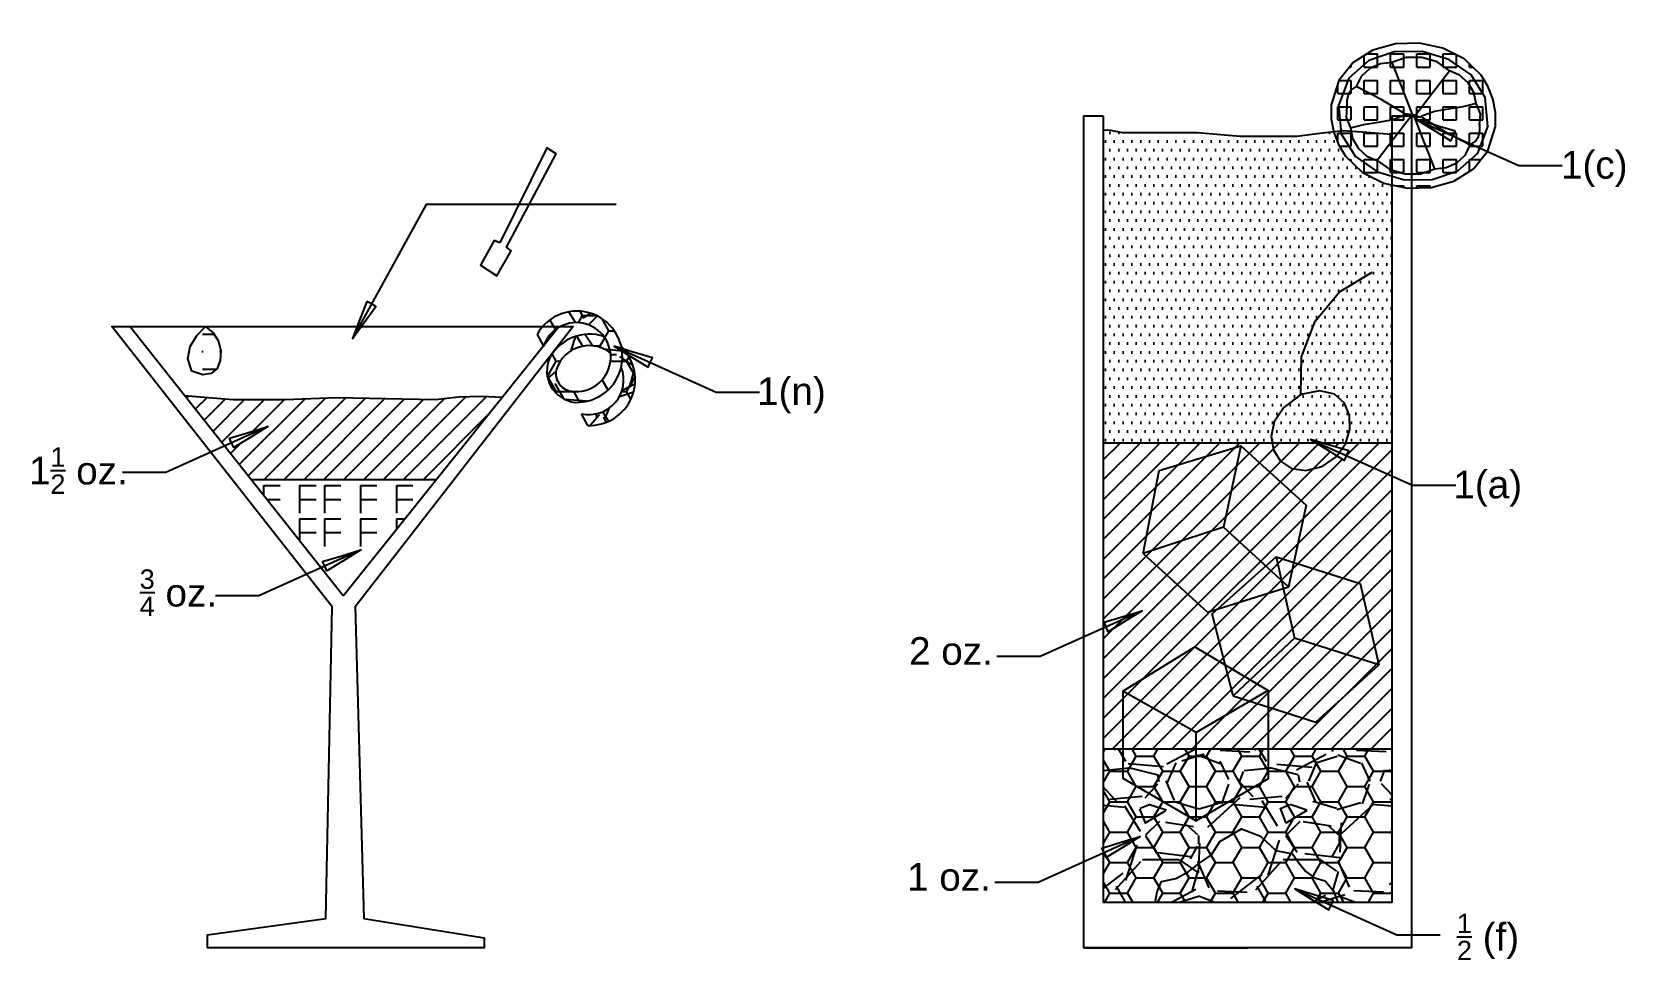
# Model space of a CAD drawing. Header units: metres. Extents: x 0 to 16.5, y 0 to 11.5.
# Drawn here: x 3.482 to 6.36, y 5.268 to 6.945 of the extents above; entities that cross this region are included whole.
import ezdxf

# ---------------------------------------------------------------- set-up
doc = ezdxf.new("R2010")
doc.units = ezdxf.units.M
for name, color, linetype in [('absinthe', 101, 'Continuous'), ('bourbon - whiskey', 35, 'Continuous'), ('french (dry) vermouth', 160, 'Continuous'), ('lemon juice', 51, 'Continuous'), ('orange juice', 30, 'Continuous')]:
    doc.layers.add(name, color=color, linetype=linetype)
doc.layers.add('soda', color=4, linetype='Continuous', lineweight=40)
doc.styles.get("Standard").update_dxf_attribs({"font": 'arial.ttf'})

# ---------------------------------------------------------------- blocks, each defined once
blk = doc.blocks.new('A$C7EF233EF')
for points in [[(0.26617, 0.17318), (0.25609, 0.17746), (0.23156, 0.13265), (0.26064, 0.11371), (0.28679, 0.15847), (0.27865, 0.16498), (0.368, 0.33414), (0.35152, 0.34446), (0.26617, 0.17318)], [(0.02632, 0.06722), (0.01313, 0.03364), (0, 0), (0.02132, 0.02912), (0.0426, 0.05826), (0.03446, 0.06276), (0.02632, 0.06722)], [(0.02632, 0.06722), (0.01313, 0.03364), (0, 0), (0.02132, 0.02912), (0.0426, 0.05826), (0.03446, 0.06276), (0.02632, 0.06722)]]:
    blk.add_lwpolyline(points, close=True)
blk.add_lwpolyline([(0.47635, 0.24257), (0.13309, 0.24257), (0, 0)])
blk = doc.blocks.new('A$C2D966FB9')
blk.add_lwpolyline([(0, 0), (-0.18425, -0.0829), (-0.26258, -0.0829)])
blk.add_lwpolyline([(-0.06532, -0.02941), (-0.06912, -0.02084), (-0.03455, -0.01042), (0, 0), (-0.0307, -0.01893), (-0.06147, -0.03788), (-0.06532, -0.02941)], close=True)
blk = doc.blocks.new('A$C3C0D392B')
blk.add_lwpolyline([(0, 0), (-0.18425, -0.0829), (-0.26258, -0.0829)])
blk.add_lwpolyline([(-0.06532, -0.02941), (-0.06912, -0.02084), (-0.03455, -0.01042), (0, 0), (-0.0307, -0.01893), (-0.06147, -0.03788), (-0.06532, -0.02941)], close=True)
blk = doc.blocks.new('A$C09452039')
blk.add_lwpolyline([(-0.42768, -0.00065), (-0.42449, 0.01839), (-0.41656, 0.03722), (-0.39063, 0.04232), (-0.36855, 0.05458), (-0.34777, 0.07021), (-0.32602, 0.08513), (-0.31114, 0.10949), (-0.27225, 0.13211), (-0.23748, 0.11882), (-0.21024, 0.09295), (-0.1798, 0.08703), (-0.16818, 0.07075), (-0.1556, 0.05535), (-0.14037, 0.04368), (-0.12056, 0.03853), (-0.10623, 0.02078), (-0.09805, -0.00011), (-0.42768, -0.00065)])
blk = doc.blocks.new('A$C7E895C52')
for points in [[(0.2355, 0.00405), (0.2355, 0.00405), (0.2298, 0.04335), (0.216975, 0.07995), (0.198375, 0.112725), (0.1752, 0.140625), (0.121875, 0.178575), (0.059175, 0.1995), (-0.007725, 0.204), (-0.073875, 0.1926), (-0.133875, 0.165825), (-0.18285, 0.124275), (-0.215325, 0.068325), (-0.22635, -0.00135), (-0.22635, -0.00135)], [(0.2151, 0.000975), (0.19605, 0.08055), (0.1479, 0.137175), (0.080475, 0.170925), (0.003375, 0.18195), (-0.073575, 0.170175), (-0.140625, 0.13575), (-0.188175, 0.078675), (-0.20625, -0.0009)], [(-0.07605, 0.139275), (-0.106575, 0.1317), (-0.1344, 0.11385), (-0.1551, 0.0885), (-0.164475, 0.05865)], [(0.08655, 0.13995), (0.048525, 0.159075), (0.00465, 0.165375), (-0.03885, 0.158775), (-0.07605, 0.139275)], [(-0.07605, 0.139275), (-0.0375, 0.071625), (0.001125, 0.00375)], [(0.00915, 0.0027), (0.048, 0.07125), (0.08655, 0.13995)], [(0.1734, 0.06015), (0.1629, 0.08925), (0.1428, 0.114), (0.11625, 0.131925), (0.08655, 0.13995)], [(-0.164475, 0.05865), (-0.177, 0.0477), (-0.18345, 0.0324), (-0.185025, 0.015225), (-0.1827, -0.001575)], [(-0.02025, 0.003375), (-0.090825, 0.033375), (-0.164475, 0.05865)], [(0.1734, 0.06015), (0.1377, 0.0456), (0.099375, 0.033825), (0.061875, 0.02115), (0.028725, 0.003675), (0.02685, -0.000075)], [(0.19155, 0.00165), (0.18915, 0.0333), (0.1734, 0.06015)], [(-0.22635, -0.00135), (-0.22635, -0.00135), (-0.22065, -0.04065), (-0.207825, -0.07725), (-0.189225, -0.110025), (-0.16605, -0.137925), (-0.112725, -0.175875), (-0.050025, -0.1968), (0.016875, -0.2013), (0.083025, -0.1899), (0.143025, -0.163125), (0.192, -0.121575), (0.224475, -0.065625), (0.2355, 0.00405), (0.2355, 0.00405)], [(-0.20595, 0.001725), (-0.1869, -0.07785), (-0.13875, -0.134475), (-0.071325, -0.168225), (0.005775, -0.17925), (0.082725, -0.167475), (0.149775, -0.13305), (0.197325, -0.075975), (0.2154, 0.0036)], [(-0.1824, 0.00105), (-0.18, -0.0306), (-0.16425, -0.05745)], [(-0.16425, -0.05745), (-0.12855, -0.0429), (-0.090225, -0.031125), (-0.052725, -0.01845), (-0.019575, -0.000975), (-0.0177, 0.002775)], [(0, 0), (-0.03885, -0.06855), (-0.0774, -0.13725)], [(-0.02025, 0.003375), (0.001125, 0.00375)], [(0, 0), (-0.0177, 0.002775)], [(0, 0), (0.008025, -0.00105)], [(0.00915, 0.0027), (0.001125, 0.00375)], [(0.00915, 0.0027), (0.02685, -0.000075)], [(0.173625, -0.05595), (0.18615, -0.045), (0.1926, -0.0297), (0.194175, -0.012525), (0.19185, 0.004275)], [(0.0294, -0.000675), (0.008025, -0.00105)], [(0.0852, -0.136575), (0.04665, -0.068925), (0.008025, -0.00105)], [(0.0294, -0.000675), (0.099975, -0.030675), (0.173625, -0.05595)], [(-0.16425, -0.05745), (-0.15375, -0.08655), (-0.13365, -0.1113), (-0.1071, -0.129225), (-0.0774, -0.13725)], [(0.0852, -0.136575), (0.115725, -0.129), (0.14355, -0.11115), (0.16425, -0.0858), (0.173625, -0.05595)], [(-0.0774, -0.13725), (-0.039375, -0.156375), (0.0045, -0.162675), (0.048, -0.156075), (0.0852, -0.136575)]]:
    blk.add_lwpolyline(points)
blk = doc.blocks.new('A$C17891CB8')
for points in [[(0, 0), (0.001, 0.06819), (0.0256, 0.13222), (0.0697, 0.18533), (0.1289, 0.22087)], [(0, 0), (-0.0306, -0.02332), (-0.048, -0.04942), (-0.0539, -0.07585), (-0.0497, -0.10026), (-0.0368, -0.12028), (-0.0169, -0.13352), (0.0087, -0.13759), (0.0384, -0.1301), (0.064, -0.11257), (0.0807, -0.0893), (0.0887, -0.06331), (0.0879, -0.03771), (0.0785, -0.01546), (0.0607, 0.00027), (0.0345, 0.00645), (0, 0)]]:
    blk.add_lwpolyline(points)
blk = doc.blocks.new('A$C64F74674')
for points in [[(-0.48464, 0.71198), (-0.45622, 0.86218), (-0.30832, 0.90688), (-0.34005, 0.75968)], [(-0.30832, 0.90688), (-0.19048, 0.79928), (-0.22228, 0.65208)], [(-0.32259, 0.45486), (-0.36014, 0.60298), (-0.24484, 0.70588), (-0.21164, 0.55908)], [(-0.24484, 0.70588), (-0.09266, 0.65798), (-0.0594, 0.51112)], [(-0.52165, 0.46332), (-0.3916, 0.54368), (-0.25884, 0.46457), (-0.38894, 0.38877)], [(-0.25884, 0.46457), (-0.25884, 0.30501), (-0.38894, 0.22922)]]:
    blk.add_lwpolyline(points)
for points in [[(-0.48464, 0.71198), (-0.36876, 0.60618), (-0.22228, 0.65208), (-0.34005, 0.75968), (-0.48464, 0.71198)], [(-0.32259, 0.45486), (-0.1729, 0.40771), (-0.0594, 0.51112), (-0.21164, 0.55908), (-0.32259, 0.45486)], [(-0.52165, 0.46332), (-0.52165, 0.30641), (-0.38894, 0.22922), (-0.38894, 0.38877), (-0.52165, 0.46332)]]:
    blk.add_lwpolyline(points, close=True)

msp = doc.modelspace()

# ---------------------------------------------------------------- hatches: boundary and pattern name
at = {"layer": 'absinthe'}
h = msp.add_hatch(dxfattribs=at)
h.set_pattern_fill('MUDST', color=256, scale=0.005, style=0)
h.set_pattern_definition([(0, (-1.60749, -2.522812), (0.0635, 0.03175), [0.03175, -0.03175, 0, -0.03175, 0, -0.03175])])
h.paths.add_polyline_path([(3.768, 6.3764), (3.7636, 6.3545), (3.7711, 6.3322), (3.791, 6.3251), (3.8062, 6.3275), (3.8166, 6.3371), (3.8223, 6.3515), (3.823, 6.3685), (3.8189, 6.386), (3.8097, 6.4015), (3.7955, 6.4128), (3.7801, 6.3964)])
at = {"layer": 'bourbon - whiskey'}
h = msp.add_hatch(dxfattribs=at)
h.set_pattern_fill('ANSI31', color=256, scale=0.008, style=0)
h.set_pattern_definition([(45, (-6.51563, -4.676), (-0.017960512, 0.017960512), [])])
h.paths.add_polyline_path([(3.908, 6.2319), (3.8773, 6.2129), (3.8466, 6.194), (3.8427, 6.2025), (3.8299, 6.1967), (3.8775, 6.1366), (4.2129, 6.1366), (4.3316, 6.2848), (4.2944, 6.287), (4.2524, 6.2854), (4.2103, 6.2807), (4.0322, 6.2846), (3.9393, 6.2806), (3.8457, 6.2807), (3.7645, 6.2873), (3.7576, 6.2881), (3.8299, 6.1967), (3.8427, 6.2025), (3.8389, 6.211), (3.8735, 6.2214)])
h = msp.add_hatch(dxfattribs=at)
h.set_pattern_fill('ANSI31', color=256, scale=0.008, style=0)
h.paths.add_polyline_path([(5.7573, 6.1564), (5.7374, 6.1696), (5.7245, 6.1896), (5.7222, 6.2027), (5.4172, 6.2027), (5.4172, 5.9307), (5.4172, 5.6496), (5.9389, 5.6496), (5.9389, 5.9307), (5.9389, 6.1423), (5.8567, 6.1793), (5.8528, 6.1708), (5.8401, 6.1787), (5.8126, 6.1598), (5.7829, 6.1523)])
h.paths.add_polyline_path([(5.8564, 6.2027), (5.8484, 6.1915), (5.8605, 6.1879), (5.8567, 6.1793), (5.9389, 6.1423), (5.9389, 6.2027)], flags=17)
h.paths.add_polyline_path([(5.7222, 6.2027), (5.7245, 6.1896), (5.7374, 6.1696), (5.7573, 6.1564), (5.7829, 6.1523), (5.8126, 6.1598), (5.8382, 6.1773), (5.8394, 6.1791), (5.8221, 6.1898), (5.8011, 6.2027)], flags=17)
h.paths.add_polyline_path([(5.8113, 6.2027), (5.8259, 6.1983), (5.8484, 6.1915), (5.8549, 6.2006), (5.8555, 6.2027)], flags=17)
at = {"layer": 'french (dry) vermouth'}
h = msp.add_hatch(dxfattribs=at)
h.set_pattern_fill('F', color=256, scale=0.5, style=0, pattern_type=2)
h.set_pattern_definition([(0, (0.465, 0.04), (0, 0.5), [0.03, -0.47]), (270, (0.465, 0.065), (0.5, -9e-17), [0.05, -0.45]), (0, (0.465, 0.065), (0, 0.5), [0.03, -0.47]), (0, (0.465, 0.1), (0, 0.5), [0.03, -0.47]), (270, (0.465, 0.125), (0.5, -9e-17), [0.05, -0.45]), (0, (0.465, 0.125), (0, 0.5), [0.03, -0.47]), (0, (0.465, 0.16), (0, 0.5), [0.03, -0.47]), (270, (0.465, 0.185), (0.5, -9e-17), [0.05, -0.45]), (0, (0.465, 0.185), (0, 0.5), [0.03, -0.47]), (0, (0.465, 0.22), (0, 0.5), [0.03, -0.47]), (270, (0.465, 0.245), (0.5, -9e-17), [0.05, -0.45]), (0, (0.465, 0.245), (0, 0.5), [0.03, -0.47]), (0, (0.465, 0.28), (0, 0.5), [0.03, -0.47]), (270, (0.465, 0.305), (0.5, -9e-17), [0.05, -0.45]), (0, (0.465, 0.305), (0, 0.5), [0.03, -0.47]), (0, (0.465, 0.34), (0, 0.5), [0.03, -0.47]), (270, (0.465, 0.365), (0.5, -9e-17), [0.05, -0.45]), (0, (0.465, 0.365), (0, 0.5), [0.03, -0.47]), (270, (0.465, 0.425), (0.5, -9e-17), [0.05, -0.45]), (0, (0.4, 0.04), (0, 0.5), [0.03, -0.47]), (270, (0.4, 0.065), (0.5, -9e-17), [0.05, -0.45]), (0, (0.4, 0.065), (0, 0.5), [0.03, -0.47]), (0, (0.4, 0.1), (0, 0.5), [0.03, -0.47]), (270, (0.4, 0.125), (0.5, -9e-17), [0.05, -0.45]), (0, (0.4, 0.125), (0, 0.5), [0.03, -0.47]), (0, (0.4, 0.16), (0, 0.5), [0.03, -0.47]), (270, (0.4, 0.185), (0.5, -9e-17), [0.05, -0.45]), (0, (0.4, 0.185), (0, 0.5), [0.03, -0.47]), (0, (0.4, 0.22), (0, 0.5), [0.03, -0.47]), (270, (0.4, 0.245), (0.5, -9e-17), [0.05, -0.45]), (0, (0.4, 0.245), (0, 0.5), [0.03, -0.47]), (0, (0.4, 0.28), (0, 0.5), [0.03, -0.47]), (270, (0.4, 0.305), (0.5, -9e-17), [0.05, -0.45]), (0, (0.4, 0.305), (0, 0.5), [0.03, -0.47]), (0, (0.4, 0.34), (0, 0.5), [0.03, -0.47]), (270, (0.4, 0.365), (0.5, -9e-17), [0.05, -0.45]), (0, (0.4, 0.365), (0, 0.5), [0.03, -0.47]), (270, (0.4, 0.425), (0.5, -9e-17), [0.05, -0.45]), (0, (0.335, 0.04), (0, 0.5), [0.03, -0.47]), (270, (0.335, 0.065), (0.5, -9e-17), [0.05, -0.45]), (0, (0.335, 0.065), (0, 0.5), [0.03, -0.47]), (0, (0.335, 0.1), (0, 0.5), [0.03, -0.47]), (270, (0.335, 0.125), (0.5, -9e-17), [0.05, -0.45]), (0, (0.335, 0.125), (0, 0.5), [0.03, -0.47]), (0, (0.335, 0.16), (0, 0.5), [0.03, -0.47]), (270, (0.335, 0.185), (0.5, -9e-17), [0.05, -0.45]), (0, (0.335, 0.185), (0, 0.5), [0.03, -0.47]), (0, (0.335, 0.22), (0, 0.5), [0.03, -0.47]), (270, (0.335, 0.245), (0.5, -9e-17), [0.05, -0.45]), (0, (0.335, 0.245), (0, 0.5), [0.03, -0.47]), (0, (0.335, 0.28), (0, 0.5), [0.03, -0.47]), (270, (0.335, 0.305), (0.5, -9e-17), [0.05, -0.45]), (0, (0.335, 0.305), (0, 0.5), [0.03, -0.47]), (0, (0.335, 0.34), (0, 0.5), [0.03, -0.47]), (270, (0.335, 0.365), (0.5, -9e-17), [0.05, -0.45]), (0, (0.335, 0.365), (0, 0.5), [0.03, -0.47]), (270, (0.335, 0.425), (0.5, -9e-17), [0.05, -0.45]), (0, (0.27, 0.04), (0, 0.5), [0.03, -0.47]), (270, (0.27, 0.065), (0.5, -9e-17), [0.05, -0.45]), (0, (0.27, 0.065), (0, 0.5), [0.03, -0.47]), (0, (0.27, 0.1), (0, 0.5), [0.03, -0.47]), (270, (0.27, 0.125), (0.5, -9e-17), [0.05, -0.45]), (0, (0.27, 0.125), (0, 0.5), [0.03, -0.47]), (0, (0.27, 0.16), (0, 0.5), [0.03, -0.47]), (270, (0.27, 0.185), (0.5, -9e-17), [0.05, -0.45]), (0, (0.27, 0.185), (0, 0.5), [0.03, -0.47]), (0, (0.27, 0.22), (0, 0.5), [0.03, -0.47]), (270, (0.27, 0.245), (0.5, -9e-17), [0.05, -0.45]), (0, (0.27, 0.245), (0, 0.5), [0.03, -0.47]), (0, (0.27, 0.28), (0, 0.5), [0.03, -0.47]), (270, (0.27, 0.305), (0.5, -9e-17), [0.05, -0.45]), (0, (0.27, 0.305), (0, 0.5), [0.03, -0.47]), (0, (0.27, 0.34), (0, 0.5), [0.03, -0.47]), (270, (0.27, 0.365), (0.5, -9e-17), [0.05, -0.45]), (0, (0.27, 0.365), (0, 0.5), [0.03, -0.47]), (270, (0.27, 0.425), (0.5, -9e-17), [0.05, -0.45]), (0, (0.205, 0.04), (0, 0.5), [0.03, -0.47]), (270, (0.205, 0.065), (0.5, -9e-17), [0.05, -0.45]), (0, (0.205, 0.065), (0, 0.5), [0.03, -0.47]), (0, (0.205, 0.1), (0, 0.5), [0.03, -0.47]), (270, (0.205, 0.125), (0.5, -9e-17), [0.05, -0.45]), (0, (0.205, 0.125), (0, 0.5), [0.03, -0.47]), (0, (0.205, 0.16), (0, 0.5), [0.03, -0.47]), (270, (0.205, 0.185), (0.5, -9e-17), [0.05, -0.45]), (0, (0.205, 0.185), (0, 0.5), [0.03, -0.47]), (0, (0.205, 0.22), (0, 0.5), [0.03, -0.47]), (270, (0.205, 0.245), (0.5, -9e-17), [0.05, -0.45]), (0, (0.205, 0.245), (0, 0.5), [0.03, -0.47]), (0, (0.205, 0.28), (0, 0.5), [0.03, -0.47]), (270, (0.205, 0.305), (0.5, -9e-17), [0.05, -0.45]), (0, (0.205, 0.305), (0, 0.5), [0.03, -0.47]), (0, (0.205, 0.34), (0, 0.5), [0.03, -0.47]), (270, (0.205, 0.365), (0.5, -9e-17), [0.05, -0.45]), (0, (0.205, 0.365), (0, 0.5), [0.03, -0.47]), (270, (0.205, 0.425), (0.5, -9e-17), [0.05, -0.45]), (0, (0.14, 0.04), (0, 0.5), [0.03, -0.47]), (270, (0.14, 0.065), (0.5, -9e-17), [0.05, -0.45]), (0, (0.14, 0.065), (0, 0.5), [0.03, -0.47]), (0, (0.14, 0.1), (0, 0.5), [0.03, -0.47]), (270, (0.14, 0.125), (0.5, -9e-17), [0.05, -0.45]), (0, (0.14, 0.125), (0, 0.5), [0.03, -0.47]), (0, (0.14, 0.16), (0, 0.5), [0.03, -0.47]), (270, (0.14, 0.185), (0.5, -9e-17), [0.05, -0.45]), (0, (0.14, 0.185), (0, 0.5), [0.03, -0.47]), (0, (0.14, 0.22), (0, 0.5), [0.03, -0.47]), (270, (0.14, 0.245), (0.5, -9e-17), [0.05, -0.45]), (0, (0.14, 0.245), (0, 0.5), [0.03, -0.47]), (0, (0.14, 0.28), (0, 0.5), [0.03, -0.47]), (270, (0.14, 0.305), (0.5, -9e-17), [0.05, -0.45]), (0, (0.14, 0.305), (0, 0.5), [0.03, -0.47]), (0, (0.14, 0.34), (0, 0.5), [0.03, -0.47]), (270, (0.14, 0.365), (0.5, -9e-17), [0.05, -0.45]), (0, (0.14, 0.365), (0, 0.5), [0.03, -0.47]), (270, (0.14, 0.425), (0.5, -9e-17), [0.05, -0.45]), (0, (0.075, 0.04), (0, 0.5), [0.03, -0.47]), (270, (0.075, 0.065), (0.5, -9e-17), [0.05, -0.45]), (0, (0.075, 0.065), (0, 0.5), [0.03, -0.47]), (0, (0.075, 0.1), (0, 0.5), [0.03, -0.47]), (270, (0.075, 0.125), (0.5, -9e-17), [0.05, -0.45]), (0, (0.075, 0.125), (0, 0.5), [0.03, -0.47]), (0, (0.075, 0.16), (0, 0.5), [0.03, -0.47]), (270, (0.075, 0.185), (0.5, -9e-17), [0.05, -0.45]), (0, (0.075, 0.185), (0, 0.5), [0.03, -0.47]), (0, (0.075, 0.22), (0, 0.5), [0.03, -0.47]), (270, (0.075, 0.245), (0.5, -9e-17), [0.05, -0.45]), (0, (0.075, 0.245), (0, 0.5), [0.03, -0.47]), (0, (0.075, 0.28), (0, 0.5), [0.03, -0.47]), (270, (0.075, 0.305), (0.5, -9e-17), [0.05, -0.45]), (0, (0.075, 0.305), (0, 0.5), [0.03, -0.47]), (0, (0.075, 0.34), (0, 0.5), [0.03, -0.47]), (270, (0.075, 0.365), (0.5, -9e-17), [0.05, -0.45]), (0, (0.075, 0.365), (0, 0.5), [0.03, -0.47]), (270, (0.075, 0.425), (0.5, -9e-17), [0.05, -0.45]), (0, (0.01, 0.04), (0, 0.5), [0.03, -0.47]), (270, (0.01, 0.065), (0.5, -9e-17), [0.05, -0.45]), (0, (0.01, 0.065), (0, 0.5), [0.03, -0.47]), (0, (0.01, 0.1), (0, 0.5), [0.03, -0.47]), (270, (0.01, 0.125), (0.5, -9e-17), [0.05, -0.45]), (0, (0.01, 0.125), (0, 0.5), [0.03, -0.47]), (0, (0.01, 0.16), (0, 0.5), [0.03, -0.47]), (270, (0.01, 0.185), (0.5, -9e-17), [0.05, -0.45]), (0, (0.01, 0.185), (0, 0.5), [0.03, -0.47]), (0, (0.01, 0.22), (0, 0.5), [0.03, -0.47]), (270, (0.01, 0.245), (0.5, -9e-17), [0.05, -0.45]), (0, (0.01, 0.245), (0, 0.5), [0.03, -0.47]), (0, (0.01, 0.28), (0, 0.5), [0.03, -0.47]), (270, (0.01, 0.305), (0.5, -9e-17), [0.05, -0.45]), (0, (0.01, 0.305), (0, 0.5), [0.03, -0.47]), (0, (0.01, 0.34), (0, 0.5), [0.03, -0.47]), (270, (0.01, 0.365), (0.5, -9e-17), [0.05, -0.45]), (0, (0.01, 0.365), (0, 0.5), [0.03, -0.47]), (270, (0.01, 0.425), (0.5, -9e-17), [0.05, -0.45])])
h.paths.add_polyline_path([(3.8775, 6.1366), (4.0442, 5.926), (4.2129, 6.1366)])
at = {"layer": 'lemon juice'}
h = msp.add_hatch(dxfattribs=at)
h.set_pattern_fill('HONEY', color=256, scale=0.01, style=0)
h.set_pattern_definition([(0, (0, -4.676), (0.047625, 0.0274963), [0.03175, -0.0635]), (120, (0, -4.676), (-0.047624994, 0.02749631), [0.03175, -0.0635]), (60, (0, -4.676), (6e-09, 0.05499261), [-0.0635, 0.03175])])
h.paths.add_polyline_path([(4.4045, 6.4124), (4.4338, 6.4124), (4.4361, 6.4124, -1.440995), (4.4513, 6.2967, -0.408592), (4.4296, 6.3357, -0.51898), (4.5272, 6.3647, 0.131666), (4.5153, 6.3947, 0.30241), (4.4273, 6.3703), (4.422, 6.3636, 0.024062), (4.4178, 6.3569, 0.512754), (4.4631, 6.2756, 1.582324)])
h.paths.add_polyline_path([(4.4318, 6.4099), (4.4338, 6.4124), (4.4045, 6.4124, 0.052304), (4.3945, 6.3984), (4.4061, 6.3778), (4.4068, 6.3787, -0.164857)])
h.paths.add_polyline_path([(4.5468, 6.3756, -0.113106), (4.5464, 6.3388, -0.604766), (4.4746, 6.2552), (4.4863, 6.2341, 0.688562)])
h = msp.add_hatch(dxfattribs=at)
h.set_pattern_fill('GRAVEL', color=256, scale=0.01, style=0)
h.set_pattern_definition([(228.0128, (0.18288, -4.422), (-2.032001727, -2.28600281), [0.034172, -3.38305]), (184.9697, (0.16002, -4.4474), (3.048004931, 0.253998208), [0.0586405, -5.8054]), (132.5104, (0.1016, -4.45248), (2.539998152, -2.79400273), [0.041348, -4.09347]), (267.2737, (0.00254, -4.51598), (0.253998897, 5.079998365), [0.0534005, -5.28664]), (292.8337, (0, -4.56932), (-1.270003606, 3.048001733), [0.0523634, -5.18398]), (357.2737, (0.02032, -4.61758), (-5.079998365, 0.253998897), [0.0534005, -5.28664]), (37.6942, (0.07366, -4.62012), (-3.302002086, -2.539997736), [0.0706194, -6.99131]), (72.2553, (0.12954, -4.57694), (1.7780035565, 5.5880016206), [0.066672, -6.60053]), (121.4296, (0.14986, -4.51344), (-2.032000524, 3.301996116), [0.0535813, -5.30455]), (175.2364, (0.12192, -4.46772), (2.793997805, -0.253997616), [0.0611713, -2.99739]), (222.3974, (0.06096, -4.46264), (-3.048000092, -2.793996365), [0.0791078, -7.83168]), (138.8141, (0.254, -4.51852), (-1.777998867, 1.523997656), [0.0270005, -2.67306]), (171.4692, (0.23368, -4.50074), (3.30199496, -0.50800128), [0.0513682, -5.08546]), (225, (0.18288, -4.49312), (-5e-17, -0.2539998), [0.035921, -0.323289]), (203.1986, (0.1651, -4.46264), (1.27000428, 0.50800223), [0.019344, -1.91506]), (291.8014, (0.14732, -4.47026), (-0.25400018, 0.7620005), [0.0273566, -1.34048]), (30.9638, (0.15748, -4.49566), (0.7619992, 0.5080004), [0.044432, -1.43663]), (161.5651, (0.19558, -4.4728), (0.50800023, -0.2539996), [0.0321287, -0.77109]), (16.3895, (0, -4.47026), (2.540001401, 0.761998415), [0.0450088, -4.45588]), (70.3462, (0.04318, -4.45756), (-1.01599717, -2.79399605), [0.03776, -3.73822]), (293.1986, (0.19558, -4.422), (-0.50800223, 1.27000428), [0.038688, -1.89572]), (343.6105, (0.21082, -4.45756), (-2.540001401, 0.761998415), [0.0450088, -4.45588]), (339.444, (0, -4.62774), (-1.27000158, 0.50799938), [0.0434035, -2.12677]), (294.7751, (0.04064, -4.64298), (-1.26999704, 2.793998703), [0.036367, -3.60036]), (66.8014, (0.19812, -4.676), (0.50800223, 1.27000428), [0.038688, -1.89572]), (17.354, (0.21336, -4.64044), (-3.302000178, -1.015998468), [0.0425783, -4.21524]), (69.444, (0.07366, -4.676), (-0.50799938, -1.27000158), [0.021702, -2.14848]), (101.3099, (0.18288, -4.676), (-0.25399875, 1.01599675), [0.0129515, -1.2822]), (165.9638, (0.18034, -4.6633), (0.76200054, -0.25399956), [0.0523634, -0.994905]), (186.009, (0.12954, -4.6506), (2.539996254, 0.253999407), [0.0485267, -4.80414]), (303.6901, (0.15748, -4.51852), (-0.2540001, 0.5079995), [0.0366324, -0.879178]), (353.1572, (0.1778, -4.549), (4.318001786, -0.508002275), [0.0639557, -6.3316]), (60.9454, (0.2413, -4.55662), (-1.015997637, -1.77799576), [0.026151, -2.58894]), (90, (0.254, -4.53376), (-0.254, 0.254), [0.01524, -0.23876]), (120.2564, (0.12446, -4.64298), (1.015997847, -1.777999103), [0.0352867, -3.49339]), (48.0128, (0.10668, -4.6125), (2.032001727, 2.28600281), [0.0683443, -3.34888]), (0, (0.1524, -4.5617), (0.254, 0.254), [0.06604, -0.18796]), (325.3048, (0.21844, -4.5617), (-2.5399956, 1.77800017), [0.040161, -3.97593]), (254.0546, (0.25146, -4.58456), (-0.25400065, -1.01600242), [0.036983, -1.81217]), (207.646, (0.2413, -4.62012), (-4.825998305, -2.540001597), [0.0602145, -5.96125]), (175.4261, (0.18796, -4.64806), (-3.3020007605, 0.253998771), [0.063703, -6.30658]), (175.4261, (0.18796, -4.64806), (-3.3020007605, 0.253998771), [0.063703, -6.30658])])
h.paths.add_polyline_path([(4.4045, 6.4124), (4.4338, 6.4124), (4.4361, 6.4124, -1.440995), (4.4513, 6.2967, -0.408592), (4.4296, 6.3357, -0.51898), (4.5272, 6.3647, 0.131666), (4.5153, 6.3947, 0.30241), (4.4273, 6.3703), (4.422, 6.3636, 0.024062), (4.4178, 6.3569, 0.512754), (4.4631, 6.2756, 1.582324)])
h.paths.add_polyline_path([(4.4318, 6.4099), (4.4338, 6.4124), (4.4045, 6.4124, 0.052304), (4.3945, 6.3984), (4.4061, 6.3778), (4.4068, 6.3787, -0.164857)])
h.paths.add_polyline_path([(4.5468, 6.3756, -0.113106), (4.5464, 6.3388, -0.604766), (4.4746, 6.2552), (4.4863, 6.2341, 0.688562)])
h = msp.add_hatch(dxfattribs=at)
h.set_pattern_fill('HONEY', color=256, scale=0.01, style=0)
h.paths.add_polyline_path([(5.7014, 5.4918), (5.7287, 5.466), (5.7591, 5.46), (5.7707, 5.4438), (5.7833, 5.4284), (5.7985, 5.4167), (5.8183, 5.4115), (5.8327, 5.3938), (5.8408, 5.373), (5.9389, 5.373), (5.9389, 5.5886), (5.9389, 5.6496), (5.4172, 5.6496), (5.4172, 5.5886), (5.4172, 5.373), (5.5113, 5.373), (5.5144, 5.3914), (5.5223, 5.4102), (5.5483, 5.4153), (5.5704, 5.4276), (5.5911, 5.4432), (5.6129, 5.4581), (5.6278, 5.4825), (5.6667, 5.5051)])
h.paths.add_polyline_path([(5.8408, 5.373), (5.8327, 5.3938), (5.8183, 5.4115), (5.7985, 5.4167), (5.7833, 5.4284), (5.7707, 5.4438), (5.7591, 5.46), (5.7287, 5.466), (5.7014, 5.4918), (5.6667, 5.5051), (5.6278, 5.4825), (5.6129, 5.4581), (5.5911, 5.4432), (5.5704, 5.4276), (5.5483, 5.4153), (5.5223, 5.4102), (5.5144, 5.3914), (5.5113, 5.373)], flags=17)
h = msp.add_hatch(dxfattribs=at)
h.set_pattern_fill('GRAVEL', color=256, scale=0.01, style=0)
h.set_pattern_definition([(228.0128, (0.18288, 0.254), (-2.032001727, -2.28600281), [0.034172, -3.38305]), (184.9697, (0.16002, 0.2286), (3.04800493, 0.253998208), [0.0586405, -5.8054]), (132.5104, (0.1016, 0.22352), (2.539998152, -2.79400273), [0.041348, -4.09347]), (267.2737, (0.00254, 0.16002), (0.253998897, 5.079998365), [0.0534005, -5.28664]), (292.8337, (0, 0.10668), (-1.270003606, 3.048001733), [0.0523634, -5.18398]), (357.2737, (0.02032, 0.05842), (-5.079998365, 0.253998897), [0.0534005, -5.28664]), (37.6942, (0.07366, 0.05588), (-3.302002086, -2.539997736), [0.0706194, -6.99131]), (72.2553, (0.12954, 0.09906), (1.778003557, 5.588001621), [0.066672, -6.60053]), (121.4296, (0.14986, 0.16256), (-2.032000524, 3.301996116), [0.0535813, -5.30455]), (175.2364, (0.12192, 0.20828), (2.793997805, -0.253997616), [0.0611713, -2.99739]), (222.3974, (0.06096, 0.21336), (-3.048000092, -2.793996365), [0.079108, -7.83168]), (138.8141, (0.254, 0.15748), (-1.77799887, 1.523997656), [0.0270005, -2.67306]), (171.4692, (0.23368, 0.17526), (3.30199496, -0.50800128), [0.051368, -5.08546]), (225, (0.18288, 0.18288), (-5e-17, -0.254), [0.035921, -0.323289]), (203.1986, (0.1651, 0.21336), (1.27000428, 0.50800223), [0.019344, -1.91506]), (291.8014, (0.14732, 0.20574), (-0.25400018, 0.7620005), [0.0273566, -1.34048]), (30.9638, (0.15748, 0.18034), (0.7619992, 0.5080004), [0.044432, -1.43663]), (161.5651, (0.19558, 0.2032), (0.5080002, -0.2539996), [0.032129, -0.77109]), (16.3895, (0, 0.20574), (2.540001401, 0.761998415), [0.045009, -4.45588]), (70.3462, (0.04318, 0.21844), (-1.01599717, -2.79399605), [0.03776, -3.73822]), (293.1986, (0.19558, 0.254), (-0.50800223, 1.27000428), [0.038688, -1.89572]), (343.6105, (0.21082, 0.21844), (-2.540001401, 0.761998415), [0.045009, -4.45588]), (339.444, (0, 0.04826), (-1.27000158, 0.50799938), [0.0434035, -2.12677]), (294.7751, (0.04064, 0.03302), (-1.26999704, 2.793998703), [0.036367, -3.60036]), (66.8014, (0.19812, 0), (0.50800223, 1.27000428), [0.038688, -1.89572]), (17.354, (0.21336, 0.03556), (-3.302000178, -1.015998468), [0.0425783, -4.21524]), (69.444, (0.07366, 0), (-0.50799938, -1.27000158), [0.021702, -2.14848]), (101.3099, (0.18288, 0), (-0.25399875, 1.01599675), [0.0129515, -1.2822]), (165.9638, (0.18034, 0.0127), (0.76200054, -0.25399956), [0.0523634, -0.994905]), (186.009, (0.12954, 0.0254), (2.539996254, 0.253999407), [0.0485267, -4.80414]), (303.6901, (0.15748, 0.15748), (-0.2540001, 0.5079995), [0.0366324, -0.879178]), (353.1572, (0.1778, 0.127), (4.318001786, -0.508002275), [0.0639557, -6.3316]), (60.9454, (0.2413, 0.11938), (-1.01599764, -1.77799576), [0.026151, -2.58894]), (90, (0.254, 0.14224), (-0.254, 0.254), [0.01524, -0.23876]), (120.2564, (0.12446, 0.03302), (1.015997847, -1.777999103), [0.0352867, -3.49339]), (48.0128, (0.10668, 0.0635), (2.032001727, 2.28600281), [0.0683443, -3.34888]), (0, (0.1524, 0.1143), (0.254, 0.254), [0.06604, -0.18796]), (325.3048, (0.21844, 0.1143), (-2.5399956, 1.77800017), [0.040161, -3.97593]), (254.0546, (0.25146, 0.09144), (-0.25400065, -1.01600242), [0.036983, -1.81217]), (207.646, (0.2413, 0.05588), (-4.825998305, -2.540001597), [0.0602145, -5.96125]), (175.4261, (0.18796, 0.02794), (-3.30200076, 0.253998771), [0.063703, -6.30658]), (175.4261, (0.18796, 0.02794), (-3.30200076, 0.253998771), [0.063703, -6.30658])])
h.paths.add_polyline_path([(5.8408, 5.373), (5.8327, 5.3938), (5.8183, 5.4115), (5.7985, 5.4167), (5.7833, 5.4284), (5.7707, 5.4438), (5.7591, 5.46), (5.7287, 5.466), (5.7014, 5.4918), (5.6667, 5.5051), (5.6278, 5.4825), (5.6129, 5.4581), (5.5911, 5.4432), (5.5704, 5.4276), (5.5483, 5.4153), (5.5223, 5.4102), (5.5144, 5.3914), (5.5113, 5.373)], flags=17)
h.paths.add_polyline_path([(5.7014, 5.4918), (5.7287, 5.466), (5.7591, 5.46), (5.7707, 5.4438), (5.7833, 5.4284), (5.7985, 5.4167), (5.8183, 5.4115), (5.8327, 5.3938), (5.8408, 5.373), (5.9389, 5.373), (5.9389, 5.5886), (5.9389, 5.6496), (5.4172, 5.6496), (5.4172, 5.5886), (5.4172, 5.373), (5.5113, 5.373), (5.5144, 5.3914), (5.5223, 5.4102), (5.5483, 5.4153), (5.5704, 5.4276), (5.5911, 5.4432), (5.6129, 5.4581), (5.6278, 5.4825), (5.6667, 5.5051)])
at = {"layer": 'orange juice'}
h = msp.add_hatch(dxfattribs=at)
h.set_pattern_fill('SQUARE', color=256, scale=0.0075, style=0)
h.set_pattern_definition([(0, (2.697596, 4.976086), (0, 0.0238125), [0.0238125, -0.0238125]), (90, (2.697596, 4.976086), (-0.0238125, 1e-18), [0.0238125, -0.0238125])])
h.paths.add_polyline_path([(5.9192, 6.8229), (5.9616, 6.7971), (5.9753, 6.7954), (5.9569, 6.8425), (5.9385, 6.8894), (5.9182, 6.8874), (5.8987, 6.8785), (5.8831, 6.8642), (5.8743, 6.846)], flags=0)
h.paths.add_polyline_path([(6.0427, 6.8747), (6.0201, 6.8905), (5.9926, 6.8986), (5.9641, 6.8984), (5.9385, 6.8894), (5.9569, 6.8425), (5.9753, 6.7954), (5.9803, 6.794), (6.0116, 6.8343)], flags=0)
h.paths.add_polyline_path([(5.9803, 6.794), (5.9914, 6.7905), (5.993, 6.7928), (6.0158, 6.8009), (6.041, 6.8055), (6.0667, 6.8095), (6.0909, 6.8155), (6.0869, 6.8351), (6.0763, 6.8528), (6.061, 6.8668), (6.0427, 6.8747), (6.0116, 6.8343)], flags=0)
h.paths.add_polyline_path([(6.0158, 6.8009), (5.993, 6.7928), (5.9914, 6.7905), (5.9803, 6.794), (5.9753, 6.7954), (5.9616, 6.7971), (5.9192, 6.8229), (5.8743, 6.846), (5.8831, 6.8642), (5.8987, 6.8785), (5.9182, 6.8874), (5.9385, 6.8894), (5.9641, 6.8984), (5.9926, 6.8986), (6.0201, 6.8905), (6.0427, 6.8747), (6.061, 6.8668), (6.0763, 6.8528), (6.0869, 6.8351), (6.0909, 6.8155), (6.0667, 6.8095), (6.041, 6.8055)], flags=0)
h.paths.add_polyline_path([(6.0354, 6.7641), (6.0802, 6.7411), (6.0715, 6.7228), (6.0558, 6.7085), (6.0363, 6.6997), (6.0161, 6.6977), (5.9904, 6.6886), (5.962, 6.6885), (5.9344, 6.6966), (5.9119, 6.7124), (5.8936, 6.7203), (5.8782, 6.7342), (5.8677, 6.752), (5.8637, 6.7716), (5.8879, 6.7776), (5.9135, 6.7816), (5.9387, 6.7862), (5.9616, 6.7943), (5.9631, 6.7965), (5.9742, 6.7931), (5.9793, 6.7917), (5.993, 6.7899)], flags=0)
h.paths.add_polyline_path([(6.1073, 6.8264), (6.0818, 6.8672), (6.0417, 6.8951), (5.9933, 6.9093), (5.9429, 6.909), (5.8968, 6.8932), (5.861, 6.861), (5.8425, 6.813), (5.8472, 6.7606), (5.8728, 6.7199), (5.9129, 6.692), (5.9612, 6.6777), (6.0116, 6.6781), (6.0578, 6.6939), (6.0936, 6.726), (6.1121, 6.7741)], flags=16)
h.paths.add_polyline_path([(5.993, 6.7899), (5.9793, 6.7917), (5.9977, 6.7446), (6.0161, 6.6977), (6.0363, 6.6997), (6.0558, 6.7085), (6.0715, 6.7228), (6.0802, 6.7411), (6.0354, 6.7641)], flags=0)
h.paths.add_polyline_path([(5.943, 6.7528), (5.9119, 6.7124), (5.9344, 6.6966), (5.962, 6.6885), (5.9904, 6.6886), (6.0161, 6.6977), (5.9977, 6.7446), (5.9793, 6.7917), (5.9742, 6.7931)], flags=0)
h.paths.add_polyline_path([(5.9135, 6.7816), (5.8879, 6.7776), (5.8637, 6.7716), (5.8677, 6.752), (5.8782, 6.7342), (5.8936, 6.7203), (5.9119, 6.7124), (5.943, 6.7528), (5.9742, 6.7931), (5.9631, 6.7965), (5.9616, 6.7943), (5.9387, 6.7862)], flags=0)
h.paths.add_polyline_path([(5.8291, 6.8133), (5.8291, 6.7876), (5.8339, 6.763), (5.8428, 6.7402), (5.855, 6.7202), (5.8856, 6.6909), (5.9239, 6.6717), (5.9663, 6.6626), (6.0097, 6.6637), (6.0507, 6.6753), (6.0859, 6.6973), (6.1119, 6.7301), (6.1255, 6.7737), (6.1255, 6.7995), (6.1207, 6.8241), (6.1118, 6.8468), (6.0996, 6.8669), (6.0689, 6.8961), (6.0307, 6.9154), (5.9883, 6.9245), (5.9448, 6.9234), (5.9039, 6.9118), (5.8687, 6.8897), (5.8427, 6.8569)])
h.paths.add_polyline_path([(5.861, 6.861), (5.8968, 6.8932), (5.9429, 6.909), (5.9933, 6.9093), (6.0417, 6.8951), (6.0818, 6.8672), (6.1073, 6.8264), (6.1121, 6.7741), (6.0936, 6.726), (6.0578, 6.6939), (6.0116, 6.6781), (5.9612, 6.6777), (5.9129, 6.692), (5.8728, 6.7199), (5.8472, 6.7606), (5.8425, 6.813)], flags=16)
at = {"layer": 'soda'}
h = msp.add_hatch(dxfattribs=at)
h.set_pattern_fill('DOTS', color=256, scale=0.01, style=0)
h.paths.add_polyline_path([(5.6648, 6.7557), (5.5876, 6.7624), (5.4934, 6.7624), (5.452, 6.7622), (5.431, 6.7666), (5.418, 6.7675), (5.4172, 6.7675), (5.4172, 6.2027), (5.7222, 6.2027), (5.7203, 6.214), (5.7262, 6.2405), (5.7436, 6.2666), (5.7742, 6.2899), (5.8087, 6.2963), (5.8349, 6.2902), (5.8527, 6.2744), (5.8621, 6.2522), (5.8629, 6.2266), (5.8555, 6.2027), (5.9389, 6.2027), (5.9389, 6.6684), (5.9239, 6.6717), (5.8856, 6.6909), (5.855, 6.7202), (5.8428, 6.7402), (5.8334, 6.7642), (5.8082, 6.761), (5.7671, 6.7557)])
h.paths.add_polyline_path([(5.7436, 6.2666), (5.7262, 6.2405), (5.7203, 6.214), (5.7222, 6.2027), (5.8011, 6.2027), (5.7914, 6.2087), (5.8113, 6.2027), (5.8555, 6.2027), (5.8629, 6.2266), (5.8621, 6.2522), (5.8527, 6.2744), (5.8349, 6.2902), (5.8087, 6.2963), (5.7742, 6.2899)], flags=17)

# ---------------------------------------------------------------- linework, layer by layer
for p, q in [((4.0442, 5.926), (3.6591, 6.4124)), ((4.0442, 5.926), (4.4338, 6.4124)), ((4.3945, 6.3984), (4.4063, 6.3773)), ((4.4863, 6.2341), (4.4746, 6.2552)), ((5.4172, 6.2027), (5.9389, 6.2027)), ((3.8775, 6.1366), (4.2129, 6.1366)), ((5.4172, 5.6496), (5.9389, 5.6496)), ((5.3819, 5.2905), (5.6781, 5.2905))]:
    msp.add_line(p, q)
for points in [[(5.9389, 6.7931), (5.9742, 6.7931), (5.9742, 5.2905), (5.3819, 5.2905), (5.3819, 6.7931), (5.4172, 6.7931)], [(5.4172, 6.7931), (5.4172, 6.7675), (5.4172, 5.9307), (5.4172, 5.5886), (5.4172, 5.373), (5.9389, 5.373), (5.9389, 5.5886), (5.9389, 5.9307), (5.9389, 6.7597), (5.9389, 6.7931)], [(5.9371, 6.7597), (5.8935, 6.763), (5.8497, 6.7663), (5.8082, 6.761), (5.7671, 6.7557), (5.6648, 6.7557), (5.5876, 6.7624), (5.4934, 6.7624), (5.452, 6.7622), (5.431, 6.7666), (5.418, 6.7675), (5.4172, 6.7675)], [(3.7709, 6.3322), (3.7635, 6.3545), (3.768, 6.3764), (3.7801, 6.3964), (3.7955, 6.4128), (3.8096, 6.4015), (3.8188, 6.386), (3.823, 6.3685), (3.8221, 6.3515), (3.8164, 6.3371), (3.806, 6.3275), (3.7907, 6.3251), (3.7709, 6.3322)], [(3.7576, 6.2881), (3.7576, 6.2881), (3.7576, 6.2881), (3.7576, 6.2881), (3.7645, 6.2873), (3.8457, 6.2807), (3.9393, 6.2806), (4.0322, 6.2846), (4.2103, 6.2807), (4.2524, 6.2854), (4.2944, 6.287), (4.3316, 6.2848), (4.3316, 6.2848), (4.3316, 6.2848), (4.3316, 6.2848)]]:
    msp.add_lwpolyline(points)
msp.add_lwpolyline([(4.4338, 6.4124), (4.46, 6.4124), (4.0659, 5.9064), (4.0816, 5.3435), (4.2992, 5.3083), (4.2992, 5.2905), (3.7991, 5.2905), (3.7991, 5.3141), (4.0128, 5.3435), (4.0246, 5.9064), (3.6265, 6.4124), (3.6591, 6.4124), (4.4338, 6.4124)], close=True)
for centre, radius, start, end in [((4.4663, 6.358), 0.0824, 267.7802, 150.5879), ((4.4653, 6.3574), 0.0623, 256.9975, 161.3706), ((4.4895, 6.3164), 0.0824, 71.7919, 150.5879), ((4.4886, 6.3159), 0.0623, 51.657, 161.3706), ((4.4895, 6.3164), 0.0824, 267.7802, 45.9795), ((4.4696, 6.3325), 0.0573, 154.8907, 263.4774), ((4.4603, 6.3274), 0.0319, 164.735, 253.6331), ((4.4886, 6.3159), 0.0623, 256.9975, 21.6539)]:
    msp.add_arc(centre, radius, start, end)

# ---------------------------------------------------------------- block references
at = {"xscale": 0.6473588515880998, "yscale": 0.6473588515880998, "zscale": 0.6473588515880998, "rotation": 351.7267524355844}
msp.add_blockref('A$C7E895C52', (5.9742, 6.7931), dxfattribs=at)
at = {"xscale": -1}
for p in [(5.9837, 6.7861), (4.5336, 6.377), (5.7914, 6.2087), (5.7634, 5.3968)]:
    msp.add_blockref('A$C3C0D392B', p, dxfattribs=at)
for name, p in [('A$C7EF233EF', (4.0609, 6.3907)), ('A$C17891CB8', (5.7742, 6.2899)), ('A$C3C0D392B', (3.908, 6.2319)), ('A$C64F74674', (5.9742, 5.2905)), ('A$C2D966FB9', (4.0762, 6.009)), ('A$C3C0D392B', (5.4877, 5.8993)), ('A$C09452039', (5.9389, 5.373)), ('A$C3C0D392B', (5.484, 5.4914))]:
    msp.add_blockref(name, p)

# ---------------------------------------------------------------- texts
at = {"char_height": 0.05, "width": 0.298021, "attachment_point": 5}
for s, insert in [('1(c)', (6.3041, 6.6972)), ('1(n)', (4.854, 6.2882)), ('\\A1;1{\\H0.7x;\\S1/2;} oz.', (3.5659, 6.1524)), ('1(a)', (6.1117, 6.1198)), ('\\A1;{\\H0.7x;\\S3/4;} oz.', (3.7466, 5.9319)), ('2 oz.', (5.1421, 5.8262)), ('1 oz.', (5.1385, 5.4183)), ('\\A1;{\\H0.7x;\\S1/2;} (f)', (6.1122, 5.3101))]:
    msp.add_mtext(s, dxfattribs=dict(at, insert=insert))

doc.saveas('drawing.dxf')
